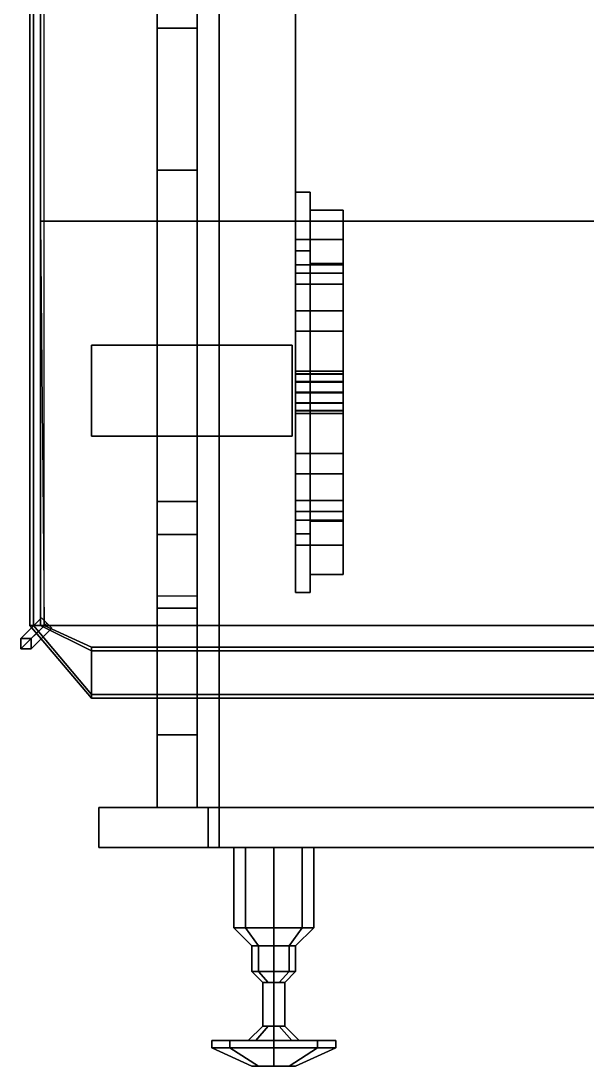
# Model space of a CAD drawing. Header units: millimetres. Extents: x -1.6 to 3, y -8.4 to 20.4.
# Drawn here: x -1.554 to 0, y -8.4 to -5.53 of the extents above; entities that cross this region are included whole.
import ezdxf

# ---------------------------------------------------------------- set-up
doc = ezdxf.new("R2010")
doc.units = ezdxf.units.MM
doc.layers.add('wheels', color=2, linetype='Continuous')

msp = doc.modelspace()

# ---------------------------------------------------------------- linework, layer by layer
for points in [[(-1.01, -1.89, 1.19), (-1.01, -1.89, 1.08), (-1.01, -7.69, 1.08), (-1.01, -7.69, 1.19)], [(1.01, -7.69, 1.19), (1.01, -1.89, 1.19), (-1.01, -1.89, 1.19), (-1.01, -7.69, 1.19)], [(-1.01, -7.69, 1.08), (-1.01, -1.89, 1.08), (1.01, -1.89, 1.08), (1.01, -7.69, 1.08)], [(-0.8, -6.08, 1.19), (-0.8, -2.03, 1.19), (-0.8, -2.03, 2.41), (-0.8, -6.08, 2.41)], [(-1.5, -6.08, 1.19), (-1.5, -2.43, 1.19), (-1.01, -2.43, 1.19), (-1.01, -6.08, 1.19)], [(-0.8, -6.08, 2.41), (-0.8, -2.43, 2.41), (-1.5, -2.43, 2.41), (-1.5, -6.08, 2.41)], [(-1.5, -2.43, 2.41), (-1.5, -2.43, 1.19), (-1.5, -6.08, 1.19), (-1.5, -6.08, 2.41)], [(-1.18, -6.94, 0.46), (-1.18, -2.54, 0.46), (-1.18, -2.9, 0.33), (-1.18, -6.85, 0.33)], [(-1.07, -6.85, 0.33), (-1.07, -2.9, 0.33), (-1.07, -2.54, 0.46), (-1.07, -6.94, 0.46)], [(-1.53, -2.84, 2.82), (-1.5, -2.84, 2.41), (-1.5, -7.19, 2.41), (-1.53, -7.19, 2.82)], [(-1.52, -2.84, 2.82), (-1.53, -2.84, 2.82), (-1.53, -7.19, 2.82), (-1.52, -7.19, 2.82)], [(-1.52, -7.19, 2.82), (-1.49, -7.19, 2.41), (-1.49, -2.84, 2.41), (-1.52, -2.84, 2.82)], [(-1.18, -6.85, 0.33), (-1.18, -2.9, 0.33), (-1.07, -2.9, 0.33), (-1.07, -6.85, 0.33)], [(-1.18, -7.69, 1.08), (-1.18, -3.57, 1.08), (-1.18, -3.57, 0.76), (-1.18, -7.69, 0.76)], [(-1.07, -7.69, 0.76), (-1.07, -3.57, 0.76), (-1.07, -3.57, 1.08), (-1.07, -7.69, 1.08)], [(-1.18, -5.55, 0.76), (-1.18, -4.59, 0.76), (-1.18, -4.59, 0.46), (-1.18, -5.55, 0.46)], [(-1.07, -5.55, 0.46), (-1.07, -4.59, 0.46), (-1.07, -4.59, 0.76), (-1.07, -5.55, 0.76)], [(-1.07, -5.55, 0.76), (-1.18, -5.55, 0.76), (-1.18, -5.55, 0.46), (-1.07, -5.55, 0.46)], [(-1.07, -5.55, 0.46), (-1.18, -5.55, 0.46), (-1.18, -5.94, 0.46), (-1.07, -5.94, 0.46)], [(-1.18, -5.94, 0.76), (-1.18, -5.55, 0.76), (-1.07, -5.55, 0.76), (-1.07, -5.94, 0.76)], [(-1.07, -5.94, 0.46), (-1.18, -5.94, 0.46), (-1.18, -5.94, 0.76), (-1.07, -5.94, 0.76)], [(-1.18, -7.27, 0.76), (-1.18, -5.94, 0.76), (-1.18, -5.94, 0.46), (-1.18, -6.94, 0.46)], [(-1.07, -6.94, 0.46), (-1.07, -5.94, 0.46), (-1.07, -5.94, 0.76), (-1.07, -7.27, 0.76)], [(-1.5, -6.08, 2.41), (-1.5, -6.08, 1.19), (-1.5, -7.19, 1.19), (-1.5, -7.19, 2.41)], [(1.49, -7.19, 2.41), (1.5, -6.08, 2.41), (-1.5, -6.08, 2.41), (-1.49, -7.19, 2.41)], [(-1.5, -7.19, 1.19), (-1.5, -6.08, 1.19), (1.5, -6.08, 1.19), (1.5, -7.19, 1.19)], [(0.8, -6.08, 2.41), (0.8, -6.08, 1.19), (-0.8, -6.08, 1.19), (-0.8, -6.08, 2.41)], [(-0.81, -6.42, 0.68), (-0.81, -6.42, 0.37), (-1.36, -6.42, 0.37), (-1.36, -6.42, 0.68)], [(-1.36, -6.67, 0.37), (-1.36, -6.42, 0.37), (-0.81, -6.42, 0.37), (-0.81, -6.67, 0.37)], [(-0.81, -6.67, 0.68), (-0.81, -6.42, 0.68), (-1.36, -6.42, 0.68), (-1.36, -6.67, 0.68)], [(-1.36, -6.67, 0.68), (-1.36, -6.42, 0.68), (-1.36, -6.42, 0.37), (-1.36, -6.67, 0.37)], [(-1.36, -6.67, 0.68), (-1.36, -6.67, 0.37), (-0.81, -6.67, 0.37), (-0.81, -6.67, 0.68)], [(-1.07, -6.94, 0.46), (-1.18, -6.94, 0.46), (-1.18, -6.85, 0.33), (-1.07, -6.85, 0.33)], [(-1.07, -7.1426, 0.6442), (-1.18, -7.1426, 0.6442), (-1.18, -6.94, 0.46), (-1.07, -6.94, 0.46)], [(-1.07, -7.11, 1.08), (-1.18, -7.11, 1.08), (-1.18, -7.69, 1.08), (-1.07, -7.69, 1.08)], [(-1.18, -7.49, 0.76), (-1.18, -7.27, 0.76), (-1.18, -7.1426, 0.6442)], [(-1.07, -7.49, 0.76), (-1.18, -7.49, 0.76), (-1.18, -7.1426, 0.6442), (-1.07, -7.1426, 0.6442)], [(-1.07, -7.1426, 0.6442), (-1.07, -7.1426, 0.6442), (-1.07, -7.27, 0.76), (-1.07, -7.49, 0.76)], [(-1.4976, -7.1693, 1.32), (-1.4834, -7.1834, 1.29), (-1.5541, -7.2541, 1.34), (-1.5541, -7.2259, 1.35)], [(-1.4834, -7.1834, 1.33), (-1.4976, -7.1693, 1.32), (-1.5541, -7.2259, 1.35), (-1.5259, -7.2259, 1.36)], [(-1.5541, -7.2259, 2.29), (-1.5541, -7.2541, 2.3), (-1.4834, -7.1834, 2.33), (-1.4976, -7.1693, 2.31)], [(-1.5259, -7.2259, 2.28), (-1.5541, -7.2259, 2.29), (-1.4976, -7.1693, 2.31), (-1.4834, -7.1834, 2.29)], [(-1.4834, -7.1834, 1.29), (-1.4693, -7.1976, 1.32), (-1.5259, -7.2541, 1.35), (-1.5541, -7.2541, 1.34)], [(-1.5541, -7.2541, 2.3), (-1.5259, -7.2541, 2.29), (-1.4693, -7.1976, 2.31), (-1.4834, -7.1834, 2.33)], [(-1.5, -7.19, 2.41), (-1.36, -7.26, 2.41), (-1.36, -7.39, 2.82), (-1.53, -7.19, 2.82)], [(-1.36, -7.39, 2.82), (-1.36, -7.38, 2.82), (-1.52, -7.19, 2.82), (-1.53, -7.19, 2.82)], [(-1.4693, -7.1976, 1.32), (-1.4834, -7.1834, 1.33), (-1.5259, -7.2259, 1.36), (-1.5259, -7.2541, 1.35)], [(-1.5259, -7.2541, 2.29), (-1.5259, -7.2259, 2.28), (-1.4834, -7.1834, 2.29), (-1.4693, -7.1976, 2.31)], [(-1.36, -7.38, 2.82), (-1.36, -7.25, 2.41), (-1.49, -7.19, 2.41), (-1.52, -7.19, 2.82)], [(-1.5, -7.19, 2.41), (-1.5, -7.19, 1.19), (-1.36, -7.26, 1.19), (-1.36, -7.26, 2.41)], [(1.36, -7.25, 2.41), (1.49, -7.19, 2.41), (-1.49, -7.19, 2.41), (-1.36, -7.25, 2.41)], [(-1.5541, -7.2259, 1.35), (-1.5541, -7.2541, 1.34), (-1.5541, -7.2541, 2.3), (-1.5541, -7.2259, 2.29)], [(-1.5259, -7.2259, 1.36), (-1.5541, -7.2259, 1.35), (-1.5541, -7.2259, 2.29), (-1.5259, -7.2259, 2.28)], [(-1.5259, -7.2541, 1.35), (-1.5259, -7.2259, 1.36), (-1.5259, -7.2259, 2.28), (-1.5259, -7.2541, 2.29)], [(-1.5541, -7.2541, 1.34), (-1.5259, -7.2541, 1.35), (-1.5259, -7.2541, 2.29), (-1.5541, -7.2541, 2.3)], [(1.36, -7.38, 2.82), (1.36, -7.25, 2.41), (-1.36, -7.25, 2.41), (-1.36, -7.38, 2.82)], [(-1.36, -7.26, 2.41), (-1.36, -7.26, 1.19), (1.36, -7.26, 1.19), (1.36, -7.26, 2.41)], [(-1.36, -7.39, 2.82), (-1.36, -7.26, 2.41), (1.36, -7.26, 2.41), (1.36, -7.39, 2.82)], [(-1.01, -7.26, 1.95), (-1.01, -7.26, 1.19), (-1.01, -7.8, 1.19), (-1.01, -7.8, 1.76)], [(1.01, -7.8, 1.76), (1.01, -7.26, 1.95), (-1.01, -7.26, 1.95), (-1.01, -7.8, 1.76)], [(1.36, -7.39, 2.82), (1.36, -7.38, 2.82), (-1.36, -7.38, 2.82), (-1.36, -7.39, 2.82)], [(-1.18, -7.69, 0.76), (-1.18, -7.49, 0.76), (-1.07, -7.49, 0.76), (-1.07, -7.69, 0.76)], [(-1.34, -7.8, 1.08), (-1.34, -7.69, 1.08), (-1.04, -7.69, 0.76), (-1.04, -7.8, 0.76)], [(-1.04, -7.69, 0.76), (-1.34, -7.69, 1.08), (1.34, -7.69, 1.08), (1.04, -7.69, 0.76)], [(-1.34, -7.8, 1.19), (-1.34, -7.69, 1.19), (-1.34, -7.69, 1.08), (-1.34, -7.8, 1.08)], [(-1.34, -7.69, 1.08), (-1.34, -7.69, 1.19), (1.34, -7.69, 1.19), (1.34, -7.69, 1.08)], [(-1.01, -7.69, 1.19), (-1.34, -7.69, 1.19), (-1.34, -7.8, 1.19), (-1.01, -7.8, 1.19)], [(-1.07, -7.69, 1.08), (-1.18, -7.69, 1.08), (-1.18, -7.69, 0.76), (-1.07, -7.69, 0.76)], [(-1.04, -7.8, 0.76), (-1.04, -7.69, 0.76), (1.04, -7.69, 0.76), (1.04, -7.8, 0.76)], [(1.04, -7.8, 0.76), (1.34, -7.8, 1.08), (-1.34, -7.8, 1.08), (-1.04, -7.8, 0.76)], [(1.34, -7.8, 1.08), (1.34, -7.8, 1.19), (-1.34, -7.8, 1.19), (-1.34, -7.8, 1.08)], [(-1.01, -7.8, 1.76), (-1.01, -7.8, 1.19), (1.01, -7.8, 1.19), (1.01, -7.8, 1.76)], [(-0.9378, -8.02, 0.9622), (-0.97, -8.02, 1.04), (-0.97, -7.8, 1.04), (-0.9378, -7.8, 0.9622)], [(-0.97, -8.02, 1.04), (-0.9378, -8.02, 1.1178), (-0.9378, -7.8, 1.1178), (-0.97, -7.8, 1.04)], [(-0.86, -8.02, 0.93), (-0.9378, -8.02, 0.9622), (-0.9378, -7.8, 0.9622), (-0.86, -7.8, 0.93)], [(-0.9378, -8.02, 1.1178), (-0.86, -8.02, 1.15), (-0.86, -7.8, 1.15), (-0.9378, -7.8, 1.1178)], [(-0.7822, -8.02, 0.9622), (-0.86, -8.02, 0.93), (-0.86, -7.8, 0.93), (-0.7822, -7.8, 0.9622)], [(-0.86, -8.02, 1.15), (-0.7822, -8.02, 1.1178), (-0.7822, -7.8, 1.1178), (-0.86, -7.8, 1.15)], [(-0.75, -8.02, 1.04), (-0.7822, -8.02, 0.9622), (-0.7822, -7.8, 0.9622), (-0.75, -7.8, 1.04)], [(-0.7822, -8.02, 1.1178), (-0.75, -8.02, 1.04), (-0.75, -7.8, 1.04), (-0.7822, -7.8, 1.1178)], [(-0.9378, -8.02, 1.1178), (-0.97, -8.02, 1.04), (-0.92, -8.07, 1.04), (-0.9024, -8.07, 1.0824)], [(-0.97, -8.02, 1.04), (-0.9378, -8.02, 0.9622), (-0.9024, -8.07, 0.9976), (-0.92, -8.07, 1.04)], [(-0.86, -8.02, 1.15), (-0.9378, -8.02, 1.1178), (-0.9024, -8.07, 1.0824), (-0.86, -8.07, 1.1)], [(-0.9378, -8.02, 0.9622), (-0.86, -8.02, 0.93), (-0.86, -8.07, 0.98), (-0.9024, -8.07, 0.9976)], [(-0.7822, -8.02, 1.1178), (-0.86, -8.02, 1.15), (-0.86, -8.07, 1.1), (-0.8176, -8.07, 1.0824)], [(-0.86, -8.02, 0.93), (-0.7822, -8.02, 0.9622), (-0.8176, -8.07, 0.9976), (-0.86, -8.07, 0.98)], [(-0.75, -8.02, 1.04), (-0.7822, -8.02, 1.1178), (-0.8176, -8.07, 1.0824), (-0.8, -8.07, 1.04)], [(-0.7822, -8.02, 0.9622), (-0.75, -8.02, 1.04), (-0.8, -8.07, 1.04), (-0.8176, -8.07, 0.9976)], [(-0.9024, -8.14, 0.9976), (-0.92, -8.14, 1.04), (-0.92, -8.07, 1.04), (-0.9024, -8.07, 0.9976)], [(-0.92, -8.14, 1.04), (-0.9024, -8.14, 1.0824), (-0.9024, -8.07, 1.0824), (-0.92, -8.07, 1.04)], [(-0.86, -8.14, 0.98), (-0.9024, -8.14, 0.9976), (-0.9024, -8.07, 0.9976), (-0.86, -8.07, 0.98)], [(-0.9024, -8.14, 1.0824), (-0.86, -8.14, 1.1), (-0.86, -8.07, 1.1), (-0.9024, -8.07, 1.0824)], [(-0.8176, -8.14, 0.9976), (-0.86, -8.14, 0.98), (-0.86, -8.07, 0.98), (-0.8176, -8.07, 0.9976)], [(-0.86, -8.14, 1.1), (-0.8176, -8.14, 1.0824), (-0.8176, -8.07, 1.0824), (-0.86, -8.07, 1.1)], [(-0.8, -8.14, 1.04), (-0.8176, -8.14, 0.9976), (-0.8176, -8.07, 0.9976), (-0.8, -8.07, 1.04)], [(-0.8176, -8.14, 1.0824), (-0.8, -8.14, 1.04), (-0.8, -8.07, 1.04), (-0.8176, -8.07, 1.0824)], [(-0.89, -8.17, 1.04), (-0.875, -8.17, 1.055), (-0.9024, -8.14, 1.0824), (-0.92, -8.14, 1.04)], [(-0.875, -8.17, 1.025), (-0.89, -8.17, 1.04), (-0.92, -8.14, 1.04), (-0.9024, -8.14, 0.9976)], [(-0.875, -8.17, 1.055), (-0.86, -8.17, 1.07), (-0.86, -8.14, 1.1), (-0.9024, -8.14, 1.0824)], [(-0.86, -8.17, 1.01), (-0.875, -8.17, 1.025), (-0.9024, -8.14, 0.9976), (-0.86, -8.14, 0.98)], [(-0.845, -8.17, 1.025), (-0.86, -8.17, 1.01), (-0.86, -8.14, 0.98), (-0.8176, -8.14, 0.9976)], [(-0.86, -8.17, 1.07), (-0.845, -8.17, 1.055), (-0.8176, -8.14, 1.0824), (-0.86, -8.14, 1.1)], [(-0.83, -8.17, 1.04), (-0.845, -8.17, 1.025), (-0.8176, -8.14, 0.9976), (-0.8, -8.14, 1.04)], [(-0.845, -8.17, 1.055), (-0.83, -8.17, 1.04), (-0.8, -8.14, 1.04), (-0.8176, -8.14, 1.0824)], [(-0.86, -8.29, 1.01), (-0.89, -8.29, 1.04), (-0.89, -8.17, 1.04), (-0.86, -8.17, 1.01)], [(-0.89, -8.29, 1.04), (-0.86, -8.29, 1.07), (-0.86, -8.17, 1.07), (-0.89, -8.17, 1.04)], [(-0.83, -8.29, 1.04), (-0.86, -8.29, 1.01), (-0.86, -8.17, 1.01), (-0.83, -8.17, 1.04)], [(-0.86, -8.29, 1.07), (-0.83, -8.29, 1.04), (-0.83, -8.17, 1.04), (-0.86, -8.17, 1.07)], [(-0.89, -8.29, 1.04), (-0.875, -8.29, 1.025), (-0.9095, -8.33, 0.9905), (-0.93, -8.33, 1.04)], [(-0.875, -8.29, 1.055), (-0.89, -8.29, 1.04), (-0.93, -8.33, 1.04), (-0.9095, -8.33, 1.0895)], [(-0.875, -8.29, 1.025), (-0.86, -8.29, 1.01), (-0.86, -8.33, 0.97), (-0.9095, -8.33, 0.9905)], [(-0.86, -8.29, 1.07), (-0.875, -8.29, 1.055), (-0.9095, -8.33, 1.0895), (-0.86, -8.33, 1.11)], [(-0.845, -8.29, 1.055), (-0.86, -8.29, 1.07), (-0.86, -8.33, 1.11), (-0.8105, -8.33, 1.0895)], [(-0.86, -8.29, 1.01), (-0.845, -8.29, 1.025), (-0.8105, -8.33, 0.9905), (-0.86, -8.33, 0.97)], [(-0.83, -8.29, 1.04), (-0.845, -8.29, 1.055), (-0.8105, -8.33, 1.0895), (-0.79, -8.33, 1.04)], [(-0.845, -8.29, 1.025), (-0.83, -8.29, 1.04), (-0.79, -8.33, 1.04), (-0.8105, -8.33, 0.9905)], [(-1.03, -8.33, 1.04), (-0.7398, -8.33, 0.9198), (-0.86, -8.33, 0.87), (-0.9802, -8.33, 0.9198)], [(-0.9802, -8.33, 1.1602), (-0.69, -8.33, 1.04), (-0.7398, -8.33, 0.9198), (-1.03, -8.33, 1.04)], [(-0.9802, -8.35, 0.9198), (-1.03, -8.35, 1.04), (-1.03, -8.33, 1.04), (-0.9802, -8.33, 0.9198)], [(-1.03, -8.35, 1.04), (-0.9802, -8.35, 1.1602), (-0.9802, -8.33, 1.1602), (-1.03, -8.33, 1.04)], [(-0.9802, -8.35, 1.1602), (-1.03, -8.35, 1.04), (-0.92, -8.4, 1.04), (-0.9024, -8.4, 1.0824)], [(-1.03, -8.35, 1.04), (-0.9802, -8.35, 0.9198), (-0.9024, -8.4, 0.9976), (-0.92, -8.4, 1.04)], [(-0.86, -8.33, 1.21), (-0.7398, -8.33, 1.1602), (-0.69, -8.33, 1.04), (-0.9802, -8.33, 1.1602)], [(-0.9802, -8.35, 1.1602), (-0.86, -8.35, 1.21), (-0.86, -8.33, 1.21), (-0.9802, -8.33, 1.1602)], [(-0.86, -8.35, 0.87), (-0.9802, -8.35, 0.9198), (-0.9802, -8.33, 0.9198), (-0.86, -8.33, 0.87)], [(-0.86, -8.35, 1.21), (-0.9802, -8.35, 1.1602), (-0.9024, -8.4, 1.0824), (-0.86, -8.4, 1.1)], [(-0.9802, -8.35, 0.9198), (-0.86, -8.35, 0.87), (-0.86, -8.4, 0.98), (-0.9024, -8.4, 0.9976)], [(-0.86, -8.35, 1.21), (-0.7398, -8.35, 1.1602), (-0.7398, -8.33, 1.1602), (-0.86, -8.33, 1.21)], [(-0.7398, -8.35, 0.9198), (-0.86, -8.35, 0.87), (-0.86, -8.33, 0.87), (-0.7398, -8.33, 0.9198)], [(-0.7398, -8.35, 1.1602), (-0.86, -8.35, 1.21), (-0.86, -8.4, 1.1), (-0.8176, -8.4, 1.0824)], [(-0.86, -8.35, 0.87), (-0.7398, -8.35, 0.9198), (-0.8176, -8.4, 0.9976), (-0.86, -8.4, 0.98)], [(-0.69, -8.35, 1.04), (-0.7398, -8.35, 1.1602), (-0.8176, -8.4, 1.0824), (-0.8, -8.4, 1.04)], [(-0.7398, -8.35, 0.9198), (-0.69, -8.35, 1.04), (-0.8, -8.4, 1.04), (-0.8176, -8.4, 0.9976)], [(-0.69, -8.35, 1.04), (-0.7398, -8.35, 0.9198), (-0.7398, -8.33, 0.9198), (-0.69, -8.33, 1.04)], [(-0.7398, -8.35, 1.1602), (-0.69, -8.35, 1.04), (-0.69, -8.33, 1.04), (-0.7398, -8.33, 1.1602)], [(-0.8176, -8.4, 1.0824), (-0.92, -8.4, 1.04), (-0.9024, -8.4, 0.9976), (-0.8, -8.4, 1.04)], [(-0.86, -8.4, 1.1), (-0.9024, -8.4, 1.0824), (-0.92, -8.4, 1.04), (-0.8176, -8.4, 1.0824)], [(-0.8, -8.4, 1.04), (-0.9024, -8.4, 0.9976), (-0.86, -8.4, 0.98), (-0.8176, -8.4, 0.9976)]]:
    msp.add_3dface(points)
at = {"layer": 'wheels'}
for points in [[(-0.8, -6, 0.53), (-0.8, -6.1611, 0.9189), (-0.76, -6.1611, 0.9189), (-0.76, -6, 0.53)], [(-0.8, -6.1611, 0.1411), (-0.8, -6, 0.53), (-0.76, -6, 0.53), (-0.76, -6.1611, 0.1411)], [(-0.8, -6.253, 0.233), (-0.8, -6.13, 0.53), (-0.8, -6, 0.53), (-0.8, -6.1611, 0.1411)], [(-0.8, -6.13, 0.53), (-0.8, -6.253, 0.827), (-0.8, -6.1611, 0.9189), (-0.8, -6, 0.53)], [(-0.76, -6.1611, 0.1411), (-0.76, -6, 0.53), (-0.76, -6.05, 0.53), (-0.76, -6.1964, 0.1764)], [(-0.76, -6, 0.53), (-0.76, -6.1611, 0.9189), (-0.76, -6.1964, 0.8836), (-0.76, -6.05, 0.53)], [(-0.76, -6.05, 0.53), (-0.76, -6.1964, 0.8836), (-0.67, -6.1964, 0.8836), (-0.67, -6.05, 0.53)], [(-0.76, -6.1964, 0.1764), (-0.76, -6.05, 0.53), (-0.67, -6.05, 0.53), (-0.67, -6.1964, 0.1764)], [(-0.67, -6.1964, 0.1764), (-0.67, -6.05, 0.53), (-0.67, -6.13, 0.53), (-0.67, -6.253, 0.233)], [(-0.67, -6.05, 0.53), (-0.67, -6.1964, 0.8836), (-0.67, -6.253, 0.827), (-0.67, -6.13, 0.53)], [(-0.8, -6.5, 0.5), (-0.8, -6.13, 0.5), (-0.67, -6.13, 0.5), (-0.67, -6.5, 0.5)], [(-0.8, -6.5, 0.56), (-0.8, -6.13, 0.56), (-0.8, -6.13, 0.5), (-0.8, -6.5, 0.5)], [(-0.67, -6.5, 0.56), (-0.67, -6.13, 0.56), (-0.8, -6.13, 0.56), (-0.8, -6.5, 0.56)], [(-0.8, -6.253, 0.827), (-0.8, -6.13, 0.53), (-0.67, -6.13, 0.53), (-0.67, -6.253, 0.827)], [(-0.8, -6.13, 0.53), (-0.8, -6.253, 0.233), (-0.67, -6.253, 0.233), (-0.67, -6.13, 0.53)], [(-0.67, -6.13, 0.5), (-0.67, -6.13, 0.56), (-0.67, -6.5, 0.56), (-0.67, -6.5, 0.5)], [(-0.8, -6.1611, 0.9189), (-0.8, -6.55, 1.08), (-0.76, -6.55, 1.08), (-0.76, -6.1611, 0.9189)], [(-0.8, -6.55, -0.02), (-0.8, -6.1611, 0.1411), (-0.76, -6.1611, 0.1411), (-0.76, -6.55, -0.02)], [(-0.8, -6.253, 0.827), (-0.8, -6.55, 0.95), (-0.8, -6.55, 1.08), (-0.8, -6.1611, 0.9189)], [(-0.8, -6.55, 0.11), (-0.8, -6.253, 0.233), (-0.8, -6.1611, 0.1411), (-0.8, -6.55, -0.02)], [(-0.76, -6.1611, 0.9189), (-0.76, -6.55, 1.08), (-0.76, -6.55, 1.03), (-0.76, -6.1964, 0.8836)], [(-0.76, -6.55, -0.02), (-0.76, -6.1611, 0.1411), (-0.76, -6.1964, 0.1764), (-0.76, -6.55, 0.03)], [(-0.76, -6.1964, 0.8836), (-0.76, -6.55, 1.03), (-0.67, -6.55, 1.03), (-0.67, -6.1964, 0.8836)], [(-0.76, -6.55, 0.03), (-0.76, -6.1964, 0.1764), (-0.67, -6.1964, 0.1764), (-0.67, -6.55, 0.03)], [(-0.67, -6.1964, 0.8836), (-0.67, -6.55, 1.03), (-0.67, -6.55, 0.95), (-0.67, -6.253, 0.827)], [(-0.67, -6.55, 0.03), (-0.67, -6.1964, 0.1764), (-0.67, -6.253, 0.233), (-0.67, -6.55, 0.11)], [(-0.8, -6.4917, 0.531), (-0.8, -6.1995, 0.3623), (-0.8, -6.2226, 0.3064), (-0.8, -6.5217, 0.479)], [(-0.67, -6.4917, 0.531), (-0.67, -6.1995, 0.3623), (-0.8, -6.1995, 0.3623), (-0.8, -6.4917, 0.531)], [(-0.8, -6.4917, 0.529), (-0.8, -6.1995, 0.6977), (-0.67, -6.1995, 0.6977), (-0.67, -6.4917, 0.529)], [(-0.8, -6.5217, 0.581), (-0.8, -6.2226, 0.7536), (-0.8, -6.1995, 0.6977), (-0.8, -6.4917, 0.529)], [(-0.8, -6.5217, 0.479), (-0.8, -6.2226, 0.3064), (-0.67, -6.2226, 0.3064), (-0.67, -6.5217, 0.479)], [(-0.67, -6.5217, 0.581), (-0.67, -6.2226, 0.7536), (-0.8, -6.2226, 0.7536), (-0.8, -6.5217, 0.581)], [(-0.67, -6.2226, 0.3064), (-0.67, -6.1995, 0.3623), (-0.67, -6.4917, 0.531), (-0.67, -6.5217, 0.479)], [(-0.67, -6.1995, 0.6977), (-0.67, -6.2226, 0.7536), (-0.67, -6.5217, 0.581), (-0.67, -6.4917, 0.529)], [(-0.8, -6.55, 0.95), (-0.8, -6.253, 0.827), (-0.67, -6.253, 0.827), (-0.67, -6.55, 0.95)], [(-0.8, -6.253, 0.233), (-0.8, -6.55, 0.11), (-0.67, -6.55, 0.11), (-0.67, -6.253, 0.233)], [(-0.8, -6.499, 0.5017), (-0.8, -6.3264, 0.2026), (-0.8, -6.3823, 0.1795), (-0.8, -6.551, 0.4717)], [(-0.67, -6.499, 0.5017), (-0.67, -6.3264, 0.2026), (-0.8, -6.3264, 0.2026), (-0.8, -6.499, 0.5017)], [(-0.8, -6.499, 0.5583), (-0.8, -6.3264, 0.8574), (-0.67, -6.3264, 0.8574), (-0.67, -6.499, 0.5583)], [(-0.8, -6.551, 0.5883), (-0.8, -6.3823, 0.8805), (-0.8, -6.3264, 0.8574), (-0.8, -6.499, 0.5583)], [(-0.67, -6.3823, 0.1795), (-0.67, -6.3264, 0.2026), (-0.67, -6.499, 0.5017), (-0.67, -6.551, 0.4717)], [(-0.67, -6.3264, 0.8574), (-0.67, -6.3823, 0.8805), (-0.67, -6.551, 0.5883), (-0.67, -6.499, 0.5583)], [(-0.8, -6.551, 0.4717), (-0.8, -6.3823, 0.1795), (-0.67, -6.3823, 0.1795), (-0.67, -6.551, 0.4717)], [(-0.67, -6.551, 0.5883), (-0.67, -6.3823, 0.8805), (-0.8, -6.3823, 0.8805), (-0.8, -6.551, 0.5883)], [(-0.8, -6.52, 0.48), (-0.8, -6.52, 0.11), (-0.8, -6.58, 0.11), (-0.8, -6.58, 0.48)], [(-0.67, -6.52, 0.48), (-0.67, -6.52, 0.11), (-0.8, -6.52, 0.11), (-0.8, -6.52, 0.48)], [(-0.8, -6.52, 0.58), (-0.8, -6.52, 0.95), (-0.67, -6.52, 0.95), (-0.67, -6.52, 0.58)], [(-0.8, -6.58, 0.58), (-0.8, -6.58, 0.95), (-0.8, -6.52, 0.95), (-0.8, -6.52, 0.58)], [(-0.67, -6.58, 0.11), (-0.67, -6.52, 0.11), (-0.67, -6.52, 0.48), (-0.67, -6.58, 0.48)], [(-0.67, -6.52, 0.95), (-0.67, -6.58, 0.95), (-0.67, -6.58, 0.58), (-0.67, -6.52, 0.58)], [(-0.8, -6.549, 0.5883), (-0.8, -6.7177, 0.8805), (-0.67, -6.7177, 0.8805), (-0.67, -6.549, 0.5883)], [(-0.8, -6.601, 0.5583), (-0.8, -6.7736, 0.8574), (-0.8, -6.7177, 0.8805), (-0.8, -6.549, 0.5883)], [(-0.8, -6.549, 0.4717), (-0.8, -6.7177, 0.1795), (-0.8, -6.7736, 0.2026), (-0.8, -6.601, 0.5017)], [(-0.67, -6.549, 0.4717), (-0.67, -6.7177, 0.1795), (-0.8, -6.7177, 0.1795), (-0.8, -6.549, 0.4717)], [(-0.8, -6.847, 0.827), (-0.8, -6.55, 0.95), (-0.67, -6.55, 0.95), (-0.67, -6.847, 0.827)], [(-0.8, -6.55, 0.11), (-0.8, -6.847, 0.233), (-0.67, -6.847, 0.233), (-0.67, -6.55, 0.11)], [(-0.8, -6.55, 1.08), (-0.8, -6.9389, 0.9189), (-0.76, -6.9389, 0.9189), (-0.76, -6.55, 1.08)], [(-0.8, -6.9389, 0.1411), (-0.8, -6.55, -0.02), (-0.76, -6.55, -0.02), (-0.76, -6.9389, 0.1411)], [(-0.8, -6.55, 0.95), (-0.8, -6.847, 0.827), (-0.8, -6.9389, 0.9189), (-0.8, -6.55, 1.08)], [(-0.8, -6.847, 0.233), (-0.8, -6.55, 0.11), (-0.8, -6.55, -0.02), (-0.8, -6.9389, 0.1411)], [(-0.76, -6.55, 1.03), (-0.76, -6.9036, 0.8836), (-0.67, -6.9036, 0.8836), (-0.67, -6.55, 1.03)], [(-0.76, -6.9036, 0.1764), (-0.76, -6.55, 0.03), (-0.67, -6.55, 0.03), (-0.67, -6.9036, 0.1764)], [(-0.76, -6.55, 1.08), (-0.76, -6.9389, 0.9189), (-0.76, -6.9036, 0.8836), (-0.76, -6.55, 1.03)], [(-0.76, -6.9389, 0.1411), (-0.76, -6.55, -0.02), (-0.76, -6.55, 0.03), (-0.76, -6.9036, 0.1764)], [(-0.67, -6.7177, 0.8805), (-0.67, -6.7736, 0.8574), (-0.67, -6.601, 0.5583), (-0.67, -6.549, 0.5883)], [(-0.67, -6.7736, 0.2026), (-0.67, -6.7177, 0.1795), (-0.67, -6.549, 0.4717), (-0.67, -6.601, 0.5017)], [(-0.67, -6.55, 1.03), (-0.67, -6.9036, 0.8836), (-0.67, -6.847, 0.827), (-0.67, -6.55, 0.95)], [(-0.67, -6.9036, 0.1764), (-0.67, -6.55, 0.03), (-0.67, -6.55, 0.11), (-0.67, -6.847, 0.233)], [(-0.8, -6.5783, 0.581), (-0.8, -6.8774, 0.7536), (-0.67, -6.8774, 0.7536), (-0.67, -6.5783, 0.581)], [(-0.8, -6.6083, 0.529), (-0.8, -6.9005, 0.6977), (-0.8, -6.8774, 0.7536), (-0.8, -6.5783, 0.581)], [(-0.8, -6.5783, 0.479), (-0.8, -6.8774, 0.3064), (-0.8, -6.9005, 0.3623), (-0.8, -6.6083, 0.531)], [(-0.67, -6.5783, 0.479), (-0.67, -6.8774, 0.3064), (-0.8, -6.8774, 0.3064), (-0.8, -6.5783, 0.479)], [(-0.8, -6.58, 0.48), (-0.8, -6.58, 0.11), (-0.67, -6.58, 0.11), (-0.67, -6.58, 0.48)], [(-0.67, -6.58, 0.58), (-0.67, -6.58, 0.95), (-0.8, -6.58, 0.95), (-0.8, -6.58, 0.58)], [(-0.8, -6.6, 0.56), (-0.8, -6.97, 0.56), (-0.67, -6.97, 0.56), (-0.67, -6.6, 0.56)], [(-0.8, -6.6, 0.5), (-0.8, -6.97, 0.5), (-0.8, -6.97, 0.56), (-0.8, -6.6, 0.56)], [(-0.67, -6.6, 0.5), (-0.67, -6.97, 0.5), (-0.8, -6.97, 0.5), (-0.8, -6.6, 0.5)], [(-0.67, -6.601, 0.5583), (-0.67, -6.7736, 0.8574), (-0.8, -6.7736, 0.8574), (-0.8, -6.601, 0.5583)], [(-0.8, -6.601, 0.5017), (-0.8, -6.7736, 0.2026), (-0.67, -6.7736, 0.2026), (-0.67, -6.601, 0.5017)], [(-0.67, -6.8774, 0.7536), (-0.67, -6.9005, 0.6977), (-0.67, -6.6083, 0.529), (-0.67, -6.5783, 0.581)], [(-0.67, -6.9005, 0.3623), (-0.67, -6.8774, 0.3064), (-0.67, -6.5783, 0.479), (-0.67, -6.6083, 0.531)], [(-0.67, -6.97, 0.56), (-0.67, -6.97, 0.5), (-0.67, -6.6, 0.5), (-0.67, -6.6, 0.56)], [(-0.67, -6.6083, 0.529), (-0.67, -6.9005, 0.6977), (-0.8, -6.9005, 0.6977), (-0.8, -6.6083, 0.529)], [(-0.8, -6.6083, 0.531), (-0.8, -6.9005, 0.3623), (-0.67, -6.9005, 0.3623), (-0.67, -6.6083, 0.531)], [(-0.8, -6.97, 0.53), (-0.8, -6.847, 0.827), (-0.67, -6.847, 0.827), (-0.67, -6.97, 0.53)], [(-0.8, -6.847, 0.233), (-0.8, -6.97, 0.53), (-0.67, -6.97, 0.53), (-0.67, -6.847, 0.233)], [(-0.8, -6.847, 0.827), (-0.8, -6.97, 0.53), (-0.8, -7.1, 0.53), (-0.8, -6.9389, 0.9189)], [(-0.8, -6.97, 0.53), (-0.8, -6.847, 0.233), (-0.8, -6.9389, 0.1411), (-0.8, -7.1, 0.53)], [(-0.67, -6.9036, 0.8836), (-0.67, -7.05, 0.53), (-0.67, -6.97, 0.53), (-0.67, -6.847, 0.827)], [(-0.67, -7.05, 0.53), (-0.67, -6.9036, 0.1764), (-0.67, -6.847, 0.233), (-0.67, -6.97, 0.53)], [(-0.76, -6.9036, 0.8836), (-0.76, -7.05, 0.53), (-0.67, -7.05, 0.53), (-0.67, -6.9036, 0.8836)], [(-0.76, -7.05, 0.53), (-0.76, -6.9036, 0.1764), (-0.67, -6.9036, 0.1764), (-0.67, -7.05, 0.53)], [(-0.76, -6.9389, 0.9189), (-0.76, -7.1, 0.53), (-0.76, -7.05, 0.53), (-0.76, -6.9036, 0.8836)], [(-0.76, -7.1, 0.53), (-0.76, -6.9389, 0.1411), (-0.76, -6.9036, 0.1764), (-0.76, -7.05, 0.53)], [(-0.8, -6.9389, 0.9189), (-0.8, -7.1, 0.53), (-0.76, -7.1, 0.53), (-0.76, -6.9389, 0.9189)], [(-0.8, -7.1, 0.53), (-0.8, -6.9389, 0.1411), (-0.76, -6.9389, 0.1411), (-0.76, -7.1, 0.53)]]:
    msp.add_3dface(points, dxfattribs=at)

doc.saveas('drawing.dxf')
